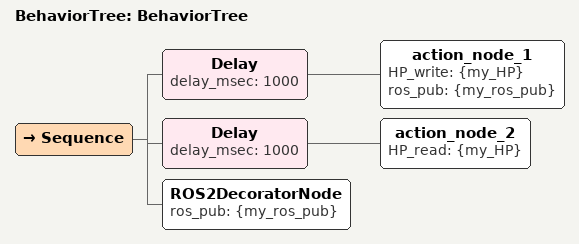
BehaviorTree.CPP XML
<?xml version="1.0" encoding="UTF-8"?>

<root BTCPP_format="4" main_tree_to_execute="BehaviorTree">
  <BehaviorTree ID="BehaviorTree">
    <Sequence>
      <Delay delay_msec="1000">
        <action_node_1 HP_write="{my_HP}"
                       ros_pub="{my_ros_pub}"/>
      </Delay>
      <Delay delay_msec="1000">
        <action_node_2 HP_read="{my_HP}"/>
      </Delay>
      <ROS2DecoratorNode ros_pub="{my_ros_pub}" />
    </Sequence>
  </BehaviorTree>

</root>
